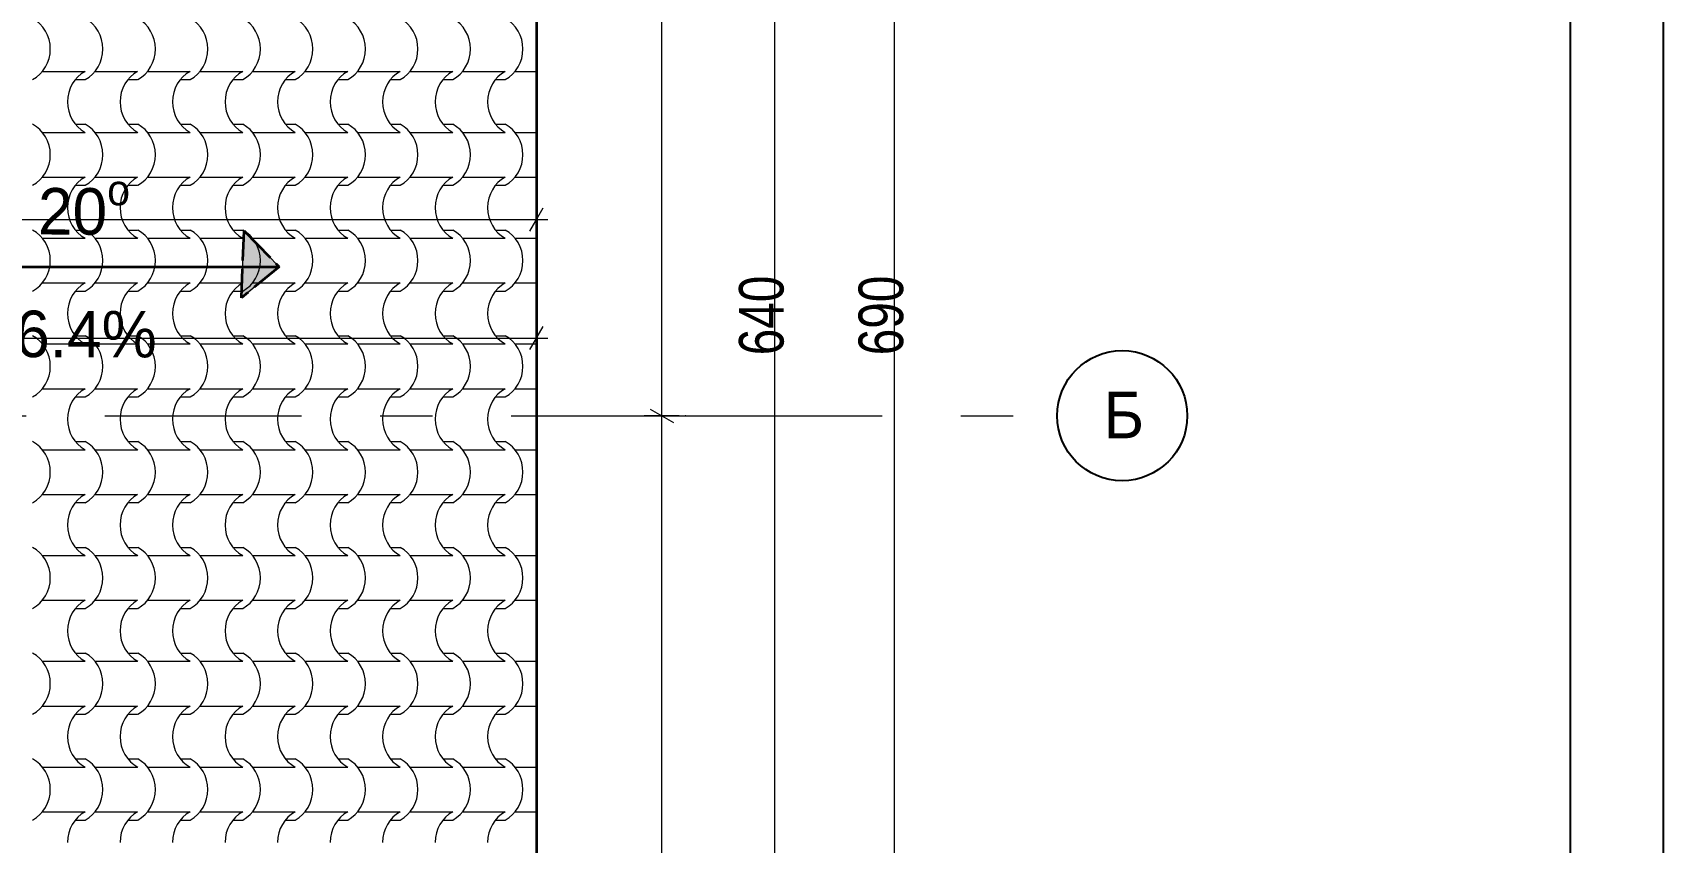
# Model space of a CAD drawing. Header units: millimetres. Extents: x -22688 to 165477, y -34508 to 218425.
# Drawn here: x 67268 to 71655, y 95048 to 97226 of the extents above; entities that cross this region are included whole.
import ezdxf

# ---------------------------------------------------------------- set-up
doc = ezdxf.new("R2010")
doc.units = ezdxf.units.MM
doc.header["$MEASUREMENT"] = 0
doc.set_wipeout_variables(frame=1)
for name, pattern in [('- Двойно прекъснати линии', [1093.611073, 529.166651, -211.666656, 141.111112, -211.666656]), ('- Прекъснати линия', [211.666667, 105.833333, -105.833333]), ('- Скирити линии', [122.5, 100, -22.5]), ('Wipeout_Contour', [1000, 0, -1000])]:
    doc.linetypes.add(name, pattern=pattern)
for name, color, linetype, lineweight in [('1', 8, 'Continuous', 13), ('102', 254, 'Continuous', 15), ('41', 7, 'Continuous', 35), ('46', 9, 'Continuous', 35), ('7', 7, 'Continuous', 25), ('85', 252, 'Continuous', 20)]:
    doc.layers.add(name, color=color, linetype=linetype, lineweight=lineweight)
doc.layers.add('4 _ - Фрагмент - Чертежи.2D Elements', color=7, linetype='Continuous')
doc.layers.add('65', color=7, linetype='Continuous', lineweight=20, true_color=0x4e4e4e)
doc.styles.add('GENERATED_STYLE_4', font='arial.ttf')
doc.styles.add('GENERATED_STYLE_6', font='Cambria Math.ttf')

# ---------------------------------------------------------------- blocks, each defined once
blk = doc.blocks.new('*X788')
at = {"layer": '102', "color": 254, "linetype": 'Continuous', "lineweight": 15}
for p, q in [((332.797, 178.519), (333.943, 178.519)), ((333.943, 178.519), (335.089, 178.519)), ((335.622, 178.519), (336.768, 178.519)), ((336.768, 178.519), (337.914, 178.519)), ((338.448, 178.519), (339.594, 178.519)), ((339.594, 178.519), (340.739, 178.519)), ((341.273, 178.519), (342.419, 178.519)), ((342.419, 178.519), (343.565, 178.519)), ((344.099, 178.519), (345.244, 178.519)), ((345.244, 178.519), (346.39, 178.519)), ((346.924, 178.519), (348.07, 178.519)), ((348.07, 178.519), (349.216, 178.519)), ((349.749, 178.519), (350.895, 178.519)), ((350.895, 178.519), (352.041, 178.519)), ((352.575, 178.519), (353.721, 178.519)), ((353.721, 178.519), (354.866, 178.519)), ((355.4, 178.519), (356.546, 178.519)), ((356.546, 178.519), (357.692, 178.519)), ((358.225, 178.519), (359.371, 178.519)), ((334.562, 178.079), (335.089, 178.079)), ((337.387, 178.079), (337.914, 178.079)), ((340.213, 178.079), (340.739, 178.079)), ((343.038, 178.079), (343.565, 178.079)), ((345.863, 178.079), (346.39, 178.079)), ((348.689, 178.079), (349.216, 178.079)), ((351.514, 178.079), (352.041, 178.079)), ((354.34, 178.079), (354.866, 178.079)), ((357.165, 178.079), (357.692, 178.079)), ((334.562, 175.675), (335.089, 175.675)), ((337.387, 175.675), (337.914, 175.675)), ((340.213, 175.675), (340.739, 175.675)), ((343.038, 175.675), (343.565, 175.675)), ((345.863, 175.675), (346.39, 175.675)), ((348.689, 175.675), (349.216, 175.675)), ((351.514, 175.675), (352.041, 175.675)), ((354.34, 175.675), (354.866, 175.675)), ((357.165, 175.675), (357.692, 175.675)), ((332.797, 175.235), (333.943, 175.235)), ((333.943, 175.235), (335.089, 175.235)), ((335.622, 175.235), (336.768, 175.235)), ((336.768, 175.235), (337.914, 175.235)), ((338.448, 175.235), (339.594, 175.235)), ((339.594, 175.235), (340.739, 175.235)), ((341.273, 175.235), (342.419, 175.235)), ((342.419, 175.235), (343.565, 175.235)), ((344.099, 175.235), (345.244, 175.235)), ((345.244, 175.235), (346.39, 175.235)), ((346.924, 175.235), (348.07, 175.235)), ((348.07, 175.235), (349.216, 175.235)), ((349.749, 175.235), (350.895, 175.235)), ((350.895, 175.235), (352.041, 175.235)), ((352.575, 175.235), (353.721, 175.235)), ((353.721, 175.235), (354.866, 175.235)), ((355.4, 175.235), (356.546, 175.235)), ((356.546, 175.235), (357.692, 175.235)), ((358.225, 175.235), (359.371, 175.235)), ((332.797, 172.83), (333.943, 172.83)), ((333.943, 172.83), (335.089, 172.83)), ((334.562, 172.39), (335.089, 172.39)), ((335.622, 172.83), (336.768, 172.83)), ((336.768, 172.83), (337.914, 172.83)), ((337.387, 172.39), (337.914, 172.39)), ((338.448, 172.83), (339.594, 172.83)), ((339.594, 172.83), (340.739, 172.83)), ((340.213, 172.39), (340.739, 172.39)), ((341.273, 172.83), (342.419, 172.83)), ((342.419, 172.83), (343.565, 172.83)), ((343.038, 172.39), (343.565, 172.39)), ((344.099, 172.83), (345.244, 172.83)), ((345.244, 172.83), (346.39, 172.83)), ((345.863, 172.39), (346.39, 172.39)), ((346.924, 172.83), (348.07, 172.83)), ((348.07, 172.83), (349.216, 172.83)), ((348.689, 172.39), (349.216, 172.39)), ((349.749, 172.83), (350.895, 172.83)), ((350.895, 172.83), (352.041, 172.83)), ((351.514, 172.39), (352.041, 172.39)), ((352.575, 172.83), (353.721, 172.83)), ((353.721, 172.83), (354.866, 172.83)), ((354.34, 172.39), (354.866, 172.39)), ((355.4, 172.83), (356.546, 172.83)), ((356.546, 172.83), (357.692, 172.83)), ((357.165, 172.39), (357.692, 172.39)), ((358.225, 172.83), (359.371, 172.83)), ((332.797, 169.545), (333.943, 169.545)), ((333.943, 169.545), (335.089, 169.545)), ((334.562, 169.985), (335.089, 169.985)), ((335.622, 169.545), (336.768, 169.545)), ((336.768, 169.545), (337.914, 169.545)), ((337.387, 169.985), (337.914, 169.985)), ((338.448, 169.545), (339.594, 169.545)), ((339.594, 169.545), (340.739, 169.545)), ((340.213, 169.985), (340.739, 169.985)), ((341.273, 169.545), (342.419, 169.545)), ((342.419, 169.545), (343.565, 169.545)), ((343.038, 169.985), (343.565, 169.985)), ((344.099, 169.545), (345.244, 169.545)), ((345.244, 169.545), (346.39, 169.545)), ((345.863, 169.985), (346.39, 169.985)), ((346.924, 169.545), (348.07, 169.545)), ((348.07, 169.545), (349.216, 169.545)), ((348.689, 169.985), (349.216, 169.985)), ((349.749, 169.545), (350.895, 169.545)), ((350.895, 169.545), (352.041, 169.545)), ((351.514, 169.985), (352.041, 169.985)), ((352.575, 169.545), (353.721, 169.545)), ((353.721, 169.545), (354.866, 169.545)), ((354.34, 169.985), (354.866, 169.985)), ((355.4, 169.545), (356.546, 169.545)), ((356.546, 169.545), (357.692, 169.545)), ((357.165, 169.985), (357.692, 169.985)), ((358.225, 169.545), (359.371, 169.545)), ((332.797, 167.14), (333.943, 167.14)), ((333.943, 167.14), (335.089, 167.14)), ((334.562, 166.7), (335.089, 166.7)), ((335.622, 167.14), (336.768, 167.14)), ((336.768, 167.14), (337.914, 167.14)), ((337.387, 166.7), (337.914, 166.7)), ((338.448, 167.14), (339.594, 167.14)), ((339.594, 167.14), (340.739, 167.14)), ((340.213, 166.7), (340.739, 166.7)), ((341.273, 167.14), (342.419, 167.14)), ((342.419, 167.14), (343.565, 167.14)), ((343.038, 166.7), (343.565, 166.7)), ((344.099, 167.14), (345.244, 167.14)), ((345.244, 167.14), (346.39, 167.14)), ((345.863, 166.7), (346.39, 166.7)), ((346.924, 167.14), (348.07, 167.14)), ((348.07, 167.14), (349.216, 167.14)), ((348.689, 166.7), (349.216, 166.7)), ((349.749, 167.14), (350.895, 167.14)), ((350.895, 167.14), (352.041, 167.14)), ((351.514, 166.7), (352.041, 166.7)), ((352.575, 167.14), (353.721, 167.14)), ((353.721, 167.14), (354.866, 167.14)), ((354.34, 166.7), (354.866, 166.7)), ((355.4, 167.14), (356.546, 167.14)), ((356.546, 167.14), (357.692, 167.14)), ((357.165, 166.7), (357.692, 166.7)), ((358.225, 167.14), (359.371, 167.14)), ((334.562, 164.295), (335.089, 164.295)), ((337.387, 164.295), (337.914, 164.295)), ((340.213, 164.295), (340.739, 164.295)), ((343.038, 164.295), (343.565, 164.295)), ((345.863, 164.295), (346.39, 164.295)), ((348.689, 164.295), (349.216, 164.295)), ((351.514, 164.295), (352.041, 164.295)), ((354.34, 164.295), (354.866, 164.295)), ((357.165, 164.295), (357.692, 164.295)), ((332.797, 163.855), (333.943, 163.855)), ((333.943, 163.855), (335.089, 163.855)), ((335.622, 163.855), (336.768, 163.855)), ((336.768, 163.855), (337.914, 163.855)), ((338.448, 163.855), (339.594, 163.855)), ((339.594, 163.855), (340.739, 163.855)), ((341.273, 163.855), (342.419, 163.855)), ((342.419, 163.855), (343.565, 163.855)), ((344.099, 163.855), (345.244, 163.855)), ((345.244, 163.855), (346.39, 163.855)), ((346.924, 163.855), (348.07, 163.855)), ((348.07, 163.855), (349.216, 163.855)), ((349.749, 163.855), (350.895, 163.855)), ((350.895, 163.855), (352.041, 163.855)), ((352.575, 163.855), (353.721, 163.855)), ((353.721, 163.855), (354.866, 163.855)), ((355.4, 163.855), (356.546, 163.855)), ((356.546, 163.855), (357.692, 163.855)), ((358.225, 163.855), (359.371, 163.855)), ((332.797, 161.451), (333.943, 161.451)), ((333.943, 161.451), (335.089, 161.451)), ((335.622, 161.451), (336.768, 161.451)), ((336.768, 161.451), (337.914, 161.451)), ((338.448, 161.451), (339.594, 161.451)), ((339.594, 161.451), (340.739, 161.451)), ((341.273, 161.451), (342.419, 161.451)), ((342.419, 161.451), (343.565, 161.451)), ((344.099, 161.451), (345.244, 161.451)), ((345.244, 161.451), (346.39, 161.451)), ((346.924, 161.451), (348.07, 161.451)), ((348.07, 161.451), (349.216, 161.451)), ((349.749, 161.451), (350.895, 161.451)), ((350.895, 161.451), (352.041, 161.451)), ((352.575, 161.451), (353.721, 161.451)), ((353.721, 161.451), (354.866, 161.451)), ((355.4, 161.451), (356.546, 161.451)), ((356.546, 161.451), (357.692, 161.451)), ((358.225, 161.451), (359.371, 161.451)), ((334.562, 161.011), (335.089, 161.011)), ((337.387, 161.011), (337.914, 161.011)), ((340.213, 161.011), (340.739, 161.011)), ((343.038, 161.011), (343.565, 161.011)), ((345.863, 161.011), (346.39, 161.011)), ((348.689, 161.011), (349.216, 161.011)), ((351.514, 161.011), (352.041, 161.011)), ((354.34, 161.011), (354.866, 161.011)), ((357.165, 161.011), (357.692, 161.011)), ((332.797, 158.166), (333.943, 158.166)), ((333.943, 158.166), (335.089, 158.166)), ((334.562, 158.606), (335.089, 158.606)), ((335.622, 158.166), (336.768, 158.166)), ((336.768, 158.166), (337.914, 158.166)), ((337.387, 158.606), (337.914, 158.606)), ((338.448, 158.166), (339.594, 158.166)), ((339.594, 158.166), (340.739, 158.166)), ((340.213, 158.606), (340.739, 158.606)), ((341.273, 158.166), (342.419, 158.166)), ((342.419, 158.166), (343.565, 158.166)), ((343.038, 158.606), (343.565, 158.606)), ((344.099, 158.166), (345.244, 158.166)), ((345.244, 158.166), (346.39, 158.166)), ((345.863, 158.606), (346.39, 158.606)), ((346.924, 158.166), (348.07, 158.166)), ((348.07, 158.166), (349.216, 158.166)), ((348.689, 158.606), (349.216, 158.606)), ((349.749, 158.166), (350.895, 158.166)), ((350.895, 158.166), (352.041, 158.166)), ((351.514, 158.606), (352.041, 158.606)), ((352.575, 158.166), (353.721, 158.166)), ((353.721, 158.166), (354.866, 158.166)), ((354.34, 158.606), (354.866, 158.606)), ((355.4, 158.166), (356.546, 158.166)), ((356.546, 158.166), (357.692, 158.166)), ((357.165, 158.606), (357.692, 158.606)), ((358.225, 158.166), (359.371, 158.166)), ((332.797, 155.761), (333.943, 155.761)), ((333.943, 155.761), (335.089, 155.761)), ((334.562, 155.321), (335.089, 155.321)), ((335.622, 155.761), (336.768, 155.761)), ((336.768, 155.761), (337.914, 155.761)), ((337.387, 155.321), (337.914, 155.321)), ((338.448, 155.761), (339.594, 155.761)), ((339.594, 155.761), (340.739, 155.761)), ((340.213, 155.321), (340.739, 155.321)), ((341.273, 155.761), (342.419, 155.761)), ((342.419, 155.761), (343.565, 155.761)), ((343.038, 155.321), (343.565, 155.321)), ((344.099, 155.761), (345.244, 155.761)), ((345.244, 155.761), (346.39, 155.761)), ((345.863, 155.321), (346.39, 155.321)), ((346.924, 155.761), (348.07, 155.761)), ((348.07, 155.761), (349.216, 155.761)), ((348.689, 155.321), (349.216, 155.321)), ((349.749, 155.761), (350.895, 155.761)), ((350.895, 155.761), (352.041, 155.761)), ((351.514, 155.321), (352.041, 155.321)), ((352.575, 155.761), (353.721, 155.761)), ((353.721, 155.761), (354.866, 155.761)), ((354.34, 155.321), (354.866, 155.321)), ((355.4, 155.761), (356.546, 155.761)), ((356.546, 155.761), (357.692, 155.761)), ((357.165, 155.321), (357.692, 155.321)), ((358.225, 155.761), (359.371, 155.761)), ((334.562, 152.916), (335.089, 152.916)), ((337.387, 152.916), (337.914, 152.916)), ((340.213, 152.916), (340.739, 152.916)), ((343.038, 152.916), (343.565, 152.916)), ((345.863, 152.916), (346.39, 152.916)), ((348.689, 152.916), (349.216, 152.916)), ((351.514, 152.916), (352.041, 152.916)), ((354.34, 152.916), (354.866, 152.916)), ((357.165, 152.916), (357.692, 152.916)), ((332.797, 152.476), (333.943, 152.476)), ((333.943, 152.476), (335.089, 152.476)), ((335.622, 152.476), (336.768, 152.476)), ((336.768, 152.476), (337.914, 152.476)), ((338.448, 152.476), (339.594, 152.476)), ((339.594, 152.476), (340.739, 152.476)), ((341.273, 152.476), (342.419, 152.476)), ((342.419, 152.476), (343.565, 152.476)), ((344.099, 152.476), (345.244, 152.476)), ((345.244, 152.476), (346.39, 152.476)), ((346.924, 152.476), (348.07, 152.476)), ((348.07, 152.476), (349.216, 152.476)), ((349.749, 152.476), (350.895, 152.476)), ((350.895, 152.476), (352.041, 152.476)), ((352.575, 152.476), (353.721, 152.476)), ((353.721, 152.476), (354.866, 152.476)), ((355.4, 152.476), (356.546, 152.476)), ((356.546, 152.476), (357.692, 152.476)), ((358.225, 152.476), (359.371, 152.476)), ((332.797, 150.071), (333.943, 150.071)), ((333.943, 150.071), (335.089, 150.071)), ((335.622, 150.071), (336.768, 150.071)), ((336.768, 150.071), (337.914, 150.071)), ((338.448, 150.071), (339.594, 150.071)), ((339.594, 150.071), (340.739, 150.071)), ((341.273, 150.071), (342.419, 150.071)), ((342.419, 150.071), (343.565, 150.071)), ((344.099, 150.071), (345.244, 150.071)), ((345.244, 150.071), (346.39, 150.071)), ((346.924, 150.071), (348.07, 150.071)), ((348.07, 150.071), (349.216, 150.071)), ((349.749, 150.071), (350.895, 150.071)), ((350.895, 150.071), (352.041, 150.071)), ((352.575, 150.071), (353.721, 150.071)), ((353.721, 150.071), (354.866, 150.071)), ((355.4, 150.071), (356.546, 150.071)), ((356.546, 150.071), (357.692, 150.071)), ((358.225, 150.071), (359.371, 150.071)), ((334.562, 149.631), (335.089, 149.631)), ((337.387, 149.631), (337.914, 149.631)), ((340.213, 149.631), (340.739, 149.631)), ((343.038, 149.631), (343.565, 149.631)), ((345.863, 149.631), (346.39, 149.631)), ((348.689, 149.631), (349.216, 149.631)), ((351.514, 149.631), (352.041, 149.631)), ((354.34, 149.631), (354.866, 149.631)), ((357.165, 149.631), (357.692, 149.631)), ((332.797, 146.787), (333.943, 146.787)), ((333.943, 146.787), (335.089, 146.787)), ((334.562, 147.227), (335.089, 147.227)), ((335.622, 146.787), (336.768, 146.787)), ((336.768, 146.787), (337.914, 146.787)), ((337.387, 147.227), (337.914, 147.227)), ((338.448, 146.787), (339.594, 146.787)), ((339.594, 146.787), (340.739, 146.787)), ((340.213, 147.227), (340.739, 147.227)), ((341.273, 146.787), (342.419, 146.787)), ((342.419, 146.787), (343.565, 146.787)), ((343.038, 147.227), (343.565, 147.227)), ((344.099, 146.787), (345.244, 146.787)), ((345.244, 146.787), (346.39, 146.787)), ((345.863, 147.227), (346.39, 147.227)), ((346.924, 146.787), (348.07, 146.787)), ((348.07, 146.787), (349.216, 146.787)), ((348.689, 147.227), (349.216, 147.227)), ((349.749, 146.787), (350.895, 146.787)), ((350.895, 146.787), (352.041, 146.787)), ((351.514, 147.227), (352.041, 147.227)), ((352.575, 146.787), (353.721, 146.787)), ((353.721, 146.787), (354.866, 146.787)), ((354.34, 147.227), (354.866, 147.227)), ((355.4, 146.787), (356.546, 146.787)), ((356.546, 146.787), (357.692, 146.787)), ((357.165, 147.227), (357.692, 147.227)), ((358.225, 146.787), (359.371, 146.787)), ((332.797, 144.382), (333.943, 144.382)), ((333.943, 144.382), (335.089, 144.382)), ((334.562, 143.942), (335.089, 143.942)), ((335.622, 144.382), (336.768, 144.382)), ((336.768, 144.382), (337.914, 144.382)), ((337.387, 143.942), (337.914, 143.942)), ((338.448, 144.382), (339.594, 144.382)), ((339.594, 144.382), (340.739, 144.382)), ((340.213, 143.942), (340.739, 143.942)), ((341.273, 144.382), (342.419, 144.382)), ((342.419, 144.382), (343.565, 144.382)), ((343.038, 143.942), (343.565, 143.942)), ((344.099, 144.382), (345.244, 144.382)), ((345.244, 144.382), (346.39, 144.382)), ((345.863, 143.942), (346.39, 143.942)), ((346.924, 144.382), (348.07, 144.382)), ((348.07, 144.382), (349.216, 144.382)), ((348.689, 143.942), (349.216, 143.942)), ((349.749, 144.382), (350.895, 144.382)), ((350.895, 144.382), (352.041, 144.382)), ((351.514, 143.942), (352.041, 143.942)), ((352.575, 144.382), (353.721, 144.382)), ((353.721, 144.382), (354.866, 144.382)), ((354.34, 143.942), (354.866, 143.942)), ((355.4, 144.382), (356.546, 144.382)), ((356.546, 144.382), (357.692, 144.382)), ((357.165, 143.942), (357.692, 143.942)), ((358.225, 144.382), (359.371, 144.382)), ((334.562, 141.537), (335.089, 141.537)), ((337.387, 141.537), (337.914, 141.537)), ((340.213, 141.537), (340.739, 141.537)), ((343.038, 141.537), (343.565, 141.537)), ((345.863, 141.537), (346.39, 141.537)), ((348.689, 141.537), (349.216, 141.537)), ((351.514, 141.537), (352.041, 141.537)), ((354.34, 141.537), (354.866, 141.537)), ((357.165, 141.537), (357.692, 141.537)), ((332.797, 141.097), (333.943, 141.097)), ((333.943, 141.097), (335.089, 141.097)), ((335.622, 141.097), (336.768, 141.097)), ((336.768, 141.097), (337.914, 141.097)), ((338.448, 141.097), (339.594, 141.097)), ((339.594, 141.097), (340.739, 141.097)), ((341.273, 141.097), (342.419, 141.097)), ((342.419, 141.097), (343.565, 141.097)), ((344.099, 141.097), (345.244, 141.097)), ((345.244, 141.097), (346.39, 141.097)), ((346.924, 141.097), (348.07, 141.097)), ((348.07, 141.097), (349.216, 141.097)), ((349.749, 141.097), (350.895, 141.097)), ((350.895, 141.097), (352.041, 141.097)), ((352.575, 141.097), (353.721, 141.097)), ((353.721, 141.097), (354.866, 141.097)), ((355.4, 141.097), (356.546, 141.097)), ((356.546, 141.097), (357.692, 141.097)), ((358.225, 141.097), (359.371, 141.097)), ((332.797, 138.692), (333.943, 138.692)), ((333.943, 138.692), (335.089, 138.692)), ((335.622, 138.692), (336.768, 138.692)), ((336.768, 138.692), (337.914, 138.692)), ((338.448, 138.692), (339.594, 138.692)), ((339.594, 138.692), (340.739, 138.692)), ((341.273, 138.692), (342.419, 138.692)), ((342.419, 138.692), (343.565, 138.692)), ((344.099, 138.692), (345.244, 138.692)), ((345.244, 138.692), (346.39, 138.692)), ((346.924, 138.692), (348.07, 138.692)), ((348.07, 138.692), (349.216, 138.692)), ((349.749, 138.692), (350.895, 138.692)), ((350.895, 138.692), (352.041, 138.692)), ((352.575, 138.692), (353.721, 138.692)), ((353.721, 138.692), (354.866, 138.692)), ((355.4, 138.692), (356.546, 138.692)), ((356.546, 138.692), (357.692, 138.692)), ((358.225, 138.692), (359.371, 138.692)), ((334.562, 138.252), (335.089, 138.252)), ((337.387, 138.252), (337.914, 138.252)), ((340.213, 138.252), (340.739, 138.252)), ((343.038, 138.252), (343.565, 138.252)), ((345.863, 138.252), (346.39, 138.252)), ((348.689, 138.252), (349.216, 138.252)), ((351.514, 138.252), (352.041, 138.252)), ((354.34, 138.252), (354.866, 138.252)), ((357.165, 138.252), (357.692, 138.252))]:
    blk.add_line(p, q, dxfattribs=at)
for centre, major_axis, start_param, end_param in [((331.487, 179.722), (0, 1.839), 3.607672, 5.817106), ((334.312, 179.722), (0, 1.839), 3.607672, 5.817106), ((337.138, 179.722), (0, 1.839), 3.607672, 5.817106), ((339.963, 179.722), (0, 1.839), 3.607672, 5.817106), ((342.788, 179.722), (0, 1.839), 3.607672, 5.817106), ((345.614, 179.722), (0, 1.839), 3.607672, 5.817106), ((348.439, 179.722), (0, 1.839), 3.607672, 5.817106), ((351.265, 179.722), (0, 1.839), 3.607672, 5.817106), ((354.09, 179.722), (0, 1.839), 3.607672, 5.817106), ((356.915, 179.722), (0, 1.839), 3.607672, 5.817106), ((335.877, 176.872), (0, 1.849), 0.471039, 1.56782), ((338.703, 176.872), (0, 1.849), 0.471039, 1.56782), ((341.528, 176.872), (0, 1.849), 0.471039, 1.56782), ((344.353, 176.872), (0, 1.849), 0.471039, 1.56782), ((347.179, 176.872), (0, 1.849), 0.471039, 1.56782), ((350.004, 176.872), (0, 1.849), 0.471039, 1.56782), ((352.83, 176.872), (0, 1.849), 0.471039, 1.56782), ((355.655, 176.872), (0, 1.849), 0.471039, 1.56782), ((358.48, 176.872), (0, 1.849), 0.471039, 1.56782), ((335.877, 176.883), (0, 1.849), 1.573772, 2.670554), ((338.703, 176.883), (0, 1.849), 1.573772, 2.670554), ((341.528, 176.883), (0, 1.849), 1.573772, 2.670554), ((344.353, 176.883), (0, 1.849), 1.573772, 2.670554), ((347.179, 176.883), (0, 1.849), 1.573772, 2.670554), ((350.004, 176.883), (0, 1.849), 1.573772, 2.670554), ((352.83, 176.883), (0, 1.849), 1.573772, 2.670554), ((355.655, 176.883), (0, 1.849), 1.573772, 2.670554), ((358.48, 176.883), (0, 1.849), 1.573772, 2.670554), ((331.487, 174.032), (0, 1.839), 3.607672, 5.817106), ((334.312, 174.032), (0, 1.839), 3.607672, 5.817106), ((337.138, 174.032), (0, 1.839), 3.607672, 5.817106), ((339.963, 174.032), (0, 1.839), 3.607672, 5.817106), ((342.788, 174.032), (0, 1.839), 3.607672, 5.817106), ((345.614, 174.032), (0, 1.839), 3.607672, 5.817106), ((348.439, 174.032), (0, 1.839), 3.607672, 5.817106), ((351.265, 174.032), (0, 1.839), 3.607672, 5.817106), ((354.09, 174.032), (0, 1.839), 3.607672, 5.817106), ((356.915, 174.032), (0, 1.839), 3.607672, 5.817106), ((335.877, 171.182), (0, 1.849), 0.471039, 1.56782), ((338.703, 171.182), (0, 1.849), 0.471039, 1.56782), ((341.528, 171.182), (0, 1.849), 0.471039, 1.56782), ((344.353, 171.182), (0, 1.849), 0.471039, 1.56782), ((347.179, 171.182), (0, 1.849), 0.471039, 1.56782), ((350.004, 171.182), (0, 1.849), 0.471039, 1.56782), ((352.83, 171.182), (0, 1.849), 0.471039, 1.56782), ((355.655, 171.182), (0, 1.849), 0.471039, 1.56782), ((358.48, 171.182), (0, 1.849), 0.471039, 1.56782), ((335.877, 171.193), (0, 1.849), 1.573772, 2.670554), ((338.703, 171.193), (0, 1.849), 1.573772, 2.670554), ((341.528, 171.193), (0, 1.849), 1.573772, 2.670554), ((344.353, 171.193), (0, 1.849), 1.573772, 2.670554), ((347.179, 171.193), (0, 1.849), 1.573772, 2.670554), ((350.004, 171.193), (0, 1.849), 1.573772, 2.670554), ((352.83, 171.193), (0, 1.849), 1.573772, 2.670554), ((355.655, 171.193), (0, 1.849), 1.573772, 2.670554), ((358.48, 171.193), (0, 1.849), 1.573772, 2.670554), ((331.487, 168.343), (0, 1.839), 3.607672, 5.817106), ((334.312, 168.343), (0, 1.839), 3.607672, 5.817106), ((337.138, 168.343), (0, 1.839), 3.607672, 5.817106), ((339.963, 168.343), (0, 1.839), 3.607672, 5.817106), ((342.788, 168.343), (0, 1.839), 3.607672, 5.817106), ((345.614, 168.343), (0, 1.839), 3.607672, 5.817106), ((348.439, 168.343), (0, 1.839), 3.607672, 5.817106), ((351.265, 168.343), (0, 1.839), 3.607672, 5.817106), ((354.09, 168.343), (0, 1.839), 3.607672, 5.817106), ((356.915, 168.343), (0, 1.839), 3.607672, 5.817106), ((335.877, 165.492), (0, 1.849), 0.471039, 1.56782), ((338.703, 165.492), (0, 1.849), 0.471039, 1.56782), ((341.528, 165.492), (0, 1.849), 0.471039, 1.56782), ((344.353, 165.492), (0, 1.849), 0.471039, 1.56782), ((347.179, 165.492), (0, 1.849), 0.471039, 1.56782), ((350.004, 165.492), (0, 1.849), 0.471039, 1.56782), ((352.83, 165.492), (0, 1.849), 0.471039, 1.56782), ((355.655, 165.492), (0, 1.849), 0.471039, 1.56782), ((358.48, 165.492), (0, 1.849), 0.471039, 1.56782), ((335.877, 165.503), (0, 1.849), 1.573772, 2.670554), ((338.703, 165.503), (0, 1.849), 1.573772, 2.670554), ((341.528, 165.503), (0, 1.849), 1.573772, 2.670554), ((344.353, 165.503), (0, 1.849), 1.573772, 2.670554), ((347.179, 165.503), (0, 1.849), 1.573772, 2.670554), ((350.004, 165.503), (0, 1.849), 1.573772, 2.670554), ((352.83, 165.503), (0, 1.849), 1.573772, 2.670554), ((355.655, 165.503), (0, 1.849), 1.573772, 2.670554), ((358.48, 165.503), (0, 1.849), 1.573772, 2.670554), ((331.487, 162.653), (0, 1.839), 3.607672, 5.817106), ((334.312, 162.653), (0, 1.839), 3.607672, 5.817106), ((337.138, 162.653), (0, 1.839), 3.607672, 5.817106), ((339.963, 162.653), (0, 1.839), 3.607672, 5.817106), ((342.788, 162.653), (0, 1.839), 3.607672, 5.817106), ((345.614, 162.653), (0, 1.839), 3.607672, 5.817106), ((348.439, 162.653), (0, 1.839), 3.607672, 5.817106), ((351.265, 162.653), (0, 1.839), 3.607672, 5.817106), ((354.09, 162.653), (0, 1.839), 3.607672, 5.817106), ((356.915, 162.653), (0, 1.839), 3.607672, 5.817106), ((335.877, 159.803), (0, 1.849), 0.471039, 1.56782), ((338.703, 159.803), (0, 1.849), 0.471039, 1.56782), ((341.528, 159.803), (0, 1.849), 0.471039, 1.56782), ((344.353, 159.803), (0, 1.849), 0.471039, 1.56782), ((347.179, 159.803), (0, 1.849), 0.471039, 1.56782), ((350.004, 159.803), (0, 1.849), 0.471039, 1.56782), ((352.83, 159.803), (0, 1.849), 0.471039, 1.56782), ((355.655, 159.803), (0, 1.849), 0.471039, 1.56782), ((358.48, 159.803), (0, 1.849), 0.471039, 1.56782), ((335.877, 159.814), (0, 1.849), 1.573772, 2.670554), ((338.703, 159.814), (0, 1.849), 1.573772, 2.670554), ((341.528, 159.814), (0, 1.849), 1.573772, 2.670554), ((344.353, 159.814), (0, 1.849), 1.573772, 2.670554), ((347.179, 159.814), (0, 1.849), 1.573772, 2.670554), ((350.004, 159.814), (0, 1.849), 1.573772, 2.670554), ((352.83, 159.814), (0, 1.849), 1.573772, 2.670554), ((355.655, 159.814), (0, 1.849), 1.573772, 2.670554), ((358.48, 159.814), (0, 1.849), 1.573772, 2.670554), ((331.487, 156.963), (0, 1.839), 3.607672, 5.817106), ((334.312, 156.963), (0, 1.839), 3.607672, 5.817106), ((337.138, 156.963), (0, 1.839), 3.607672, 5.817106), ((339.963, 156.963), (0, 1.839), 3.607672, 5.817106), ((342.788, 156.963), (0, 1.839), 3.607672, 5.817106), ((345.614, 156.963), (0, 1.839), 3.607672, 5.817106), ((348.439, 156.963), (0, 1.839), 3.607672, 5.817106), ((351.265, 156.963), (0, 1.839), 3.607672, 5.817106), ((354.09, 156.963), (0, 1.839), 3.607672, 5.817106), ((356.915, 156.963), (0, 1.839), 3.607672, 5.817106), ((335.877, 154.113), (0, 1.849), 0.471039, 1.56782), ((338.703, 154.113), (0, 1.849), 0.471039, 1.56782), ((341.528, 154.113), (0, 1.849), 0.471039, 1.56782), ((344.353, 154.113), (0, 1.849), 0.471039, 1.56782), ((347.179, 154.113), (0, 1.849), 0.471039, 1.56782), ((350.004, 154.113), (0, 1.849), 0.471039, 1.56782), ((352.83, 154.113), (0, 1.849), 0.471039, 1.56782), ((355.655, 154.113), (0, 1.849), 0.471039, 1.56782), ((358.48, 154.113), (0, 1.849), 0.471039, 1.56782), ((335.877, 154.124), (0, 1.849), 1.573772, 2.670554), ((338.703, 154.124), (0, 1.849), 1.573772, 2.670554), ((341.528, 154.124), (0, 1.849), 1.573772, 2.670554), ((344.353, 154.124), (0, 1.849), 1.573772, 2.670554), ((347.179, 154.124), (0, 1.849), 1.573772, 2.670554), ((350.004, 154.124), (0, 1.849), 1.573772, 2.670554), ((352.83, 154.124), (0, 1.849), 1.573772, 2.670554), ((355.655, 154.124), (0, 1.849), 1.573772, 2.670554), ((358.48, 154.124), (0, 1.849), 1.573772, 2.670554), ((331.487, 151.274), (0, 1.839), 3.607672, 5.817106), ((334.312, 151.274), (0, 1.839), 3.607672, 5.817106), ((337.138, 151.274), (0, 1.839), 3.607672, 5.817106), ((339.963, 151.274), (0, 1.839), 3.607672, 5.817106), ((342.788, 151.274), (0, 1.839), 3.607672, 5.817106), ((345.614, 151.274), (0, 1.839), 3.607672, 5.817106), ((348.439, 151.274), (0, 1.839), 3.607672, 5.817106), ((351.265, 151.274), (0, 1.839), 3.607672, 5.817106), ((354.09, 151.274), (0, 1.839), 3.607672, 5.817106), ((356.915, 151.274), (0, 1.839), 3.607672, 5.817106), ((335.877, 148.424), (0, 1.849), 0.471039, 1.56782), ((338.703, 148.424), (0, 1.849), 0.471039, 1.56782), ((341.528, 148.424), (0, 1.849), 0.471039, 1.56782), ((344.353, 148.424), (0, 1.849), 0.471039, 1.56782), ((347.179, 148.424), (0, 1.849), 0.471039, 1.56782), ((350.004, 148.424), (0, 1.849), 0.471039, 1.56782), ((352.83, 148.424), (0, 1.849), 0.471039, 1.56782), ((355.655, 148.424), (0, 1.849), 0.471039, 1.56782), ((358.48, 148.424), (0, 1.849), 0.471039, 1.56782), ((335.877, 148.435), (0, 1.849), 1.573772, 2.670554), ((338.703, 148.435), (0, 1.849), 1.573772, 2.670554), ((341.528, 148.435), (0, 1.849), 1.573772, 2.670554), ((344.353, 148.435), (0, 1.849), 1.573772, 2.670554), ((347.179, 148.435), (0, 1.849), 1.573772, 2.670554), ((350.004, 148.435), (0, 1.849), 1.573772, 2.670554), ((352.83, 148.435), (0, 1.849), 1.573772, 2.670554), ((355.655, 148.435), (0, 1.849), 1.573772, 2.670554), ((358.48, 148.435), (0, 1.849), 1.573772, 2.670554), ((331.487, 145.584), (0, 1.839), 3.607672, 5.817106), ((334.312, 145.584), (0, 1.839), 3.607672, 5.817106), ((337.138, 145.584), (0, 1.839), 3.607672, 5.817106), ((339.963, 145.584), (0, 1.839), 3.607672, 5.817106), ((342.788, 145.584), (0, 1.839), 3.607672, 5.817106), ((345.614, 145.584), (0, 1.839), 3.607672, 5.817106), ((348.439, 145.584), (0, 1.839), 3.607672, 5.817106), ((351.265, 145.584), (0, 1.839), 3.607672, 5.817106), ((354.09, 145.584), (0, 1.839), 3.607672, 5.817106), ((356.915, 145.584), (0, 1.839), 3.607672, 5.817106), ((335.877, 142.734), (0, 1.849), 0.471039, 1.56782), ((338.703, 142.734), (0, 1.849), 0.471039, 1.56782), ((341.528, 142.734), (0, 1.849), 0.471039, 1.56782), ((344.353, 142.734), (0, 1.849), 0.471039, 1.56782), ((347.179, 142.734), (0, 1.849), 0.471039, 1.56782), ((350.004, 142.734), (0, 1.849), 0.471039, 1.56782), ((352.83, 142.734), (0, 1.849), 0.471039, 1.56782), ((355.655, 142.734), (0, 1.849), 0.471039, 1.56782), ((358.48, 142.734), (0, 1.849), 0.471039, 1.56782), ((335.877, 142.745), (0, 1.849), 1.573772, 2.670554), ((338.703, 142.745), (0, 1.849), 1.573772, 2.670554), ((341.528, 142.745), (0, 1.849), 1.573772, 2.670554), ((344.353, 142.745), (0, 1.849), 1.573772, 2.670554), ((347.179, 142.745), (0, 1.849), 1.573772, 2.670554), ((350.004, 142.745), (0, 1.849), 1.573772, 2.670554), ((352.83, 142.745), (0, 1.849), 1.573772, 2.670554), ((355.655, 142.745), (0, 1.849), 1.573772, 2.670554), ((358.48, 142.745), (0, 1.849), 1.573772, 2.670554), ((331.487, 139.895), (0, 1.839), 3.607672, 5.817106), ((334.312, 139.895), (0, 1.839), 3.607672, 5.817106), ((337.138, 139.895), (0, 1.839), 3.607672, 5.817106), ((339.963, 139.895), (0, 1.839), 3.607672, 5.817106), ((342.788, 139.895), (0, 1.839), 3.607672, 5.817106), ((345.614, 139.895), (0, 1.839), 3.607672, 5.817106), ((348.439, 139.895), (0, 1.839), 3.607672, 5.817106), ((351.265, 139.895), (0, 1.839), 3.607672, 5.817106), ((354.09, 139.895), (0, 1.839), 3.607672, 5.817106), ((356.915, 139.895), (0, 1.839), 3.607672, 5.817106), ((335.877, 137.044), (0, 1.849), 0.471039, 1.56782), ((338.703, 137.044), (0, 1.849), 0.471039, 1.56782), ((341.528, 137.044), (0, 1.849), 0.471039, 1.56782), ((344.353, 137.044), (0, 1.849), 0.471039, 1.56782), ((347.179, 137.044), (0, 1.849), 0.471039, 1.56782), ((350.004, 137.044), (0, 1.849), 0.471039, 1.56782), ((352.83, 137.044), (0, 1.849), 0.471039, 1.56782), ((355.655, 137.044), (0, 1.849), 0.471039, 1.56782), ((358.48, 137.044), (0, 1.849), 0.471039, 1.56782)]:
    blk.add_ellipse(centre, major_axis=major_axis, ratio=0.939693, start_param=start_param, end_param=end_param, dxfattribs=at)

msp = doc.modelspace()

# ---------------------------------------------------------------- linework, layer by layer
at = {"layer": '1', "linetype": '- Двойно прекъснати линии', "lineweight": 13}
msp.add_line((69024.1, 96195.9), (70024.1, 96195.9), dxfattribs=at)
at = {"layer": '1', "color": 250, "linetype": '- Двойно прекъснати линии', "lineweight": 13, "true_color": 0x2b2b2b}
msp.add_point((69024.1, 96195.9), dxfattribs=at)
msp.add_point((69024.1, 96195.9), dxfattribs=at)
at = {"layer": '4 _ - Фрагмент - Чертежи.2D Elements', "linetype": 'Continuous', "lineweight": 25, "ltscale": 0.01}
for points in [[(71654.8, 103046), (50654.8, 103046), (50654.8, 88196), (71654.8, 88196)], [(71404.8, 102796), (51904.8, 102796), (51904.8, 88446), (71404.8, 88446)]]:
    msp.add_lwpolyline(points, close=True, dxfattribs=at)
at = {"layer": '7', "linetype": 'Continuous', "lineweight": 25}
msp.add_circle((70199.1, 96195.9), 175, dxfattribs=at)
at = {"layer": '85', "linetype": 'Continuous', "lineweight": 20}
for p, q in [((69586.5, 93020.9), (69586.5, 99920.9)), ((68960.2, 96195.9), (68960.2, 99795.9)), ((69264.9, 93270.9), (69264.9, 99670.9)), ((68929, 96213.9), (68991.5, 96177.8)), ((69007.1, 96195.9), (68913.3, 96195.9)), ((68960.2, 93145.9), (68960.2, 96195.9))]:
    msp.add_line(p, q, dxfattribs=at)

# ---------------------------------------------------------------- texts
at = {"layer": '1', "linetype": 'Continuous', "lineweight": 13, "char_height": 120, "attachment_point": 7, "rotation": 90, "style": 'GENERATED_STYLE_6'}
for s, insert in [('\\A1;{\\W0.800000x;\\pql;\\fCentury Gothic|b0|i0|c0|p34;640}', (69289.8, 96358.4)), ('\\A1;{\\W0.800000x;\\pql;\\fCentury Gothic|b0|i0|c0|p34;690}', (69611.4, 96358.4))]:
    msp.add_mtext(s, dxfattribs=dict(at, insert=insert))
at = {"layer": '1', "linetype": 'Continuous', "lineweight": 13, "insert": (70148.5, 96260.2), "char_height": 125, "attachment_point": 1, "style": 'GENERATED_STYLE_6'}
msp.add_mtext('\\A1;{\\pql;\\pt0;\\fCentury Gothic|b0|i0|c0|p34;Б}', dxfattribs=at)

# ---------------------------------------------------------------- next in the draw order: wipeouts: each hides what was drawn before it
at = {"color": 254, "linetype": 'Wipeout_Contour', "lineweight": 0, "ltscale": 1886.276001}
msp.add_wipeout([(67823.3, 99920.9), (61073.3, 99920.9), (61073.3, 93770.9), (61823.3, 93020.9), (67823.3, 93020.9), (64373.3, 96470.9)], dxfattribs=at)

# ---------------------------------------------------------------- next in the draw order: wipeouts: each hides what was drawn before it
at = {"color": 254, "linetype": 'Wipeout_Contour', "lineweight": 0, "ltscale": 1134.820648}
msp.add_wipeout([(68623.3, 99920.9), (65173.3, 96470.9), (68623.3, 93020.9)], dxfattribs=at)

# ---------------------------------------------------------------- next in the draw order: linework, layer by layer
at = {"layer": '41', "color": 7, "linetype": 'Continuous', "lineweight": 35, "flags": 128}
msp.add_lwpolyline([(68623.3, 99920.9), (68623.3, 93020.9)], dxfattribs=at)

# ---------------------------------------------------------------- next in the draw order: block references
at = {"layer": '65', "color": 251, "linetype": 'Continuous', "lineweight": 20, "true_color": 0x4e4e4e, "xscale": 50.00002355911847, "yscale": 50.00002355911847, "zscale": 50.00002355911847}
msp.add_blockref('*X788', (50654.8, 88196), dxfattribs=at)

# ---------------------------------------------------------------- next in the draw order: wipeouts: each hides what was drawn before it
at = {"color": 254, "linetype": 'Wipeout_Contour', "lineweight": 0, "ltscale": 1383.389464}
msp.add_wipeout([(68623.3, 93020.9), (65173.3, 96470.9), (64373.3, 96470.9), (67823.3, 93020.9)], dxfattribs=at)

# ---------------------------------------------------------------- next in the draw order: linework, layer by layer
at = {"layer": '1', "linetype": '- Двойно прекъснати линии', "lineweight": 13}
msp.add_line((54338.6, 96195.9), (69024.1, 96195.9), dxfattribs=at)
at = {"layer": '85', "linetype": 'Continuous', "lineweight": 20}
for p, q in [((68605.3, 96373.5), (68641.4, 96436)), ((54323.3, 96404.7), (68623.3, 96404.7)), ((68623.3, 96404.7), (68653.9, 96404.7))]:
    msp.add_line(p, q, dxfattribs=at)

# ---------------------------------------------------------------- next in the draw order: wipeouts: each hides what was drawn before it
at = {"color": 254, "linetype": 'Wipeout_Contour', "lineweight": 0, "ltscale": 1499.526525}
msp.add_wipeout([(67823.3, 99920.9), (64373.3, 96470.9), (65173.3, 96470.9), (68623.3, 99920.9)], dxfattribs=at)

# ---------------------------------------------------------------- next in the draw order: hatches: boundary and pattern name
at = {"layer": '1', "linetype": 'Continuous', "lineweight": 13, "true_color": 0x2b2b2b}
msp.add_hatch(color=250, dxfattribs=at).paths.add_polyline_path([(67836.8, 96693.1), (67829.8, 96512.9), (67931.6, 96596.2)])

# ---------------------------------------------------------------- next in the draw order: linework, layer by layer
at = {"layer": '1', "color": 250, "linetype": 'Continuous', "lineweight": 13, "true_color": 0x2b2b2b, "flags": 128}
msp.add_lwpolyline([(67836.8, 96693.1), (67931.6, 96596.2), (67829.8, 96512.9)], close=True, dxfattribs=at)
at = {"layer": '41', "color": 7, "linetype": '- Прекъснати линия', "lineweight": 35, "flags": 128}
msp.add_lwpolyline([(54823.3, 93020.9), (54823.3, 99920.9), (68623.3, 99920.9), (68623.3, 93020.9)], dxfattribs=at)
at = {"layer": '41', "color": 7, "linetype": '- Скирити линии', "lineweight": 35, "flags": 128}
msp.add_lwpolyline([(67836.8, 96693.1), (67931.6, 96596.2), (67829.8, 96512.9)], close=True, dxfattribs=at)
at = {"layer": '41', "color": 7, "linetype": 'Continuous', "lineweight": 35, "flags": 128}
msp.add_lwpolyline([(66895.9, 96596.2), (67931.6, 96596.2)], dxfattribs=at)
at = {"layer": '85', "linetype": 'Continuous', "lineweight": 20}
for p, q in [((68605.3, 96692.1), (68641.4, 96754.6)), ((68623.3, 96676.4), (68623.3, 96770.2)), ((65173.3, 96723.3), (68623.3, 96723.3)), ((68623.3, 96723.3), (68653.9, 96723.3)), ((68623.3, 96357.8), (68623.3, 96451.6))]:
    msp.add_line(p, q, dxfattribs=at)

# ---------------------------------------------------------------- next in the draw order: texts
at = {"layer": '46', "color": 254, "linetype": 'Continuous', "lineweight": 35, "char_height": 125, "attachment_point": 5, "rotation": 359.7949, "style": 'GENERATED_STYLE_4'}
for s, insert in [('\\A1;{\\pqc;\\fCentury Gothic|b0|i0|c204|p34;20\\fCentury Gothic|b0|i0|c204|p34;\\A1{\\H.66x;\\Sо^  ;}}', (67406.1, 96745.4)), ('\\A1;{\\pqc;\\fCentury Gothic|b0|i0|c204|p34;36.4%}', (67365.1, 96414.7))]:
    msp.add_mtext(s, dxfattribs=dict(at, insert=insert))

doc.saveas('drawing.dxf')
